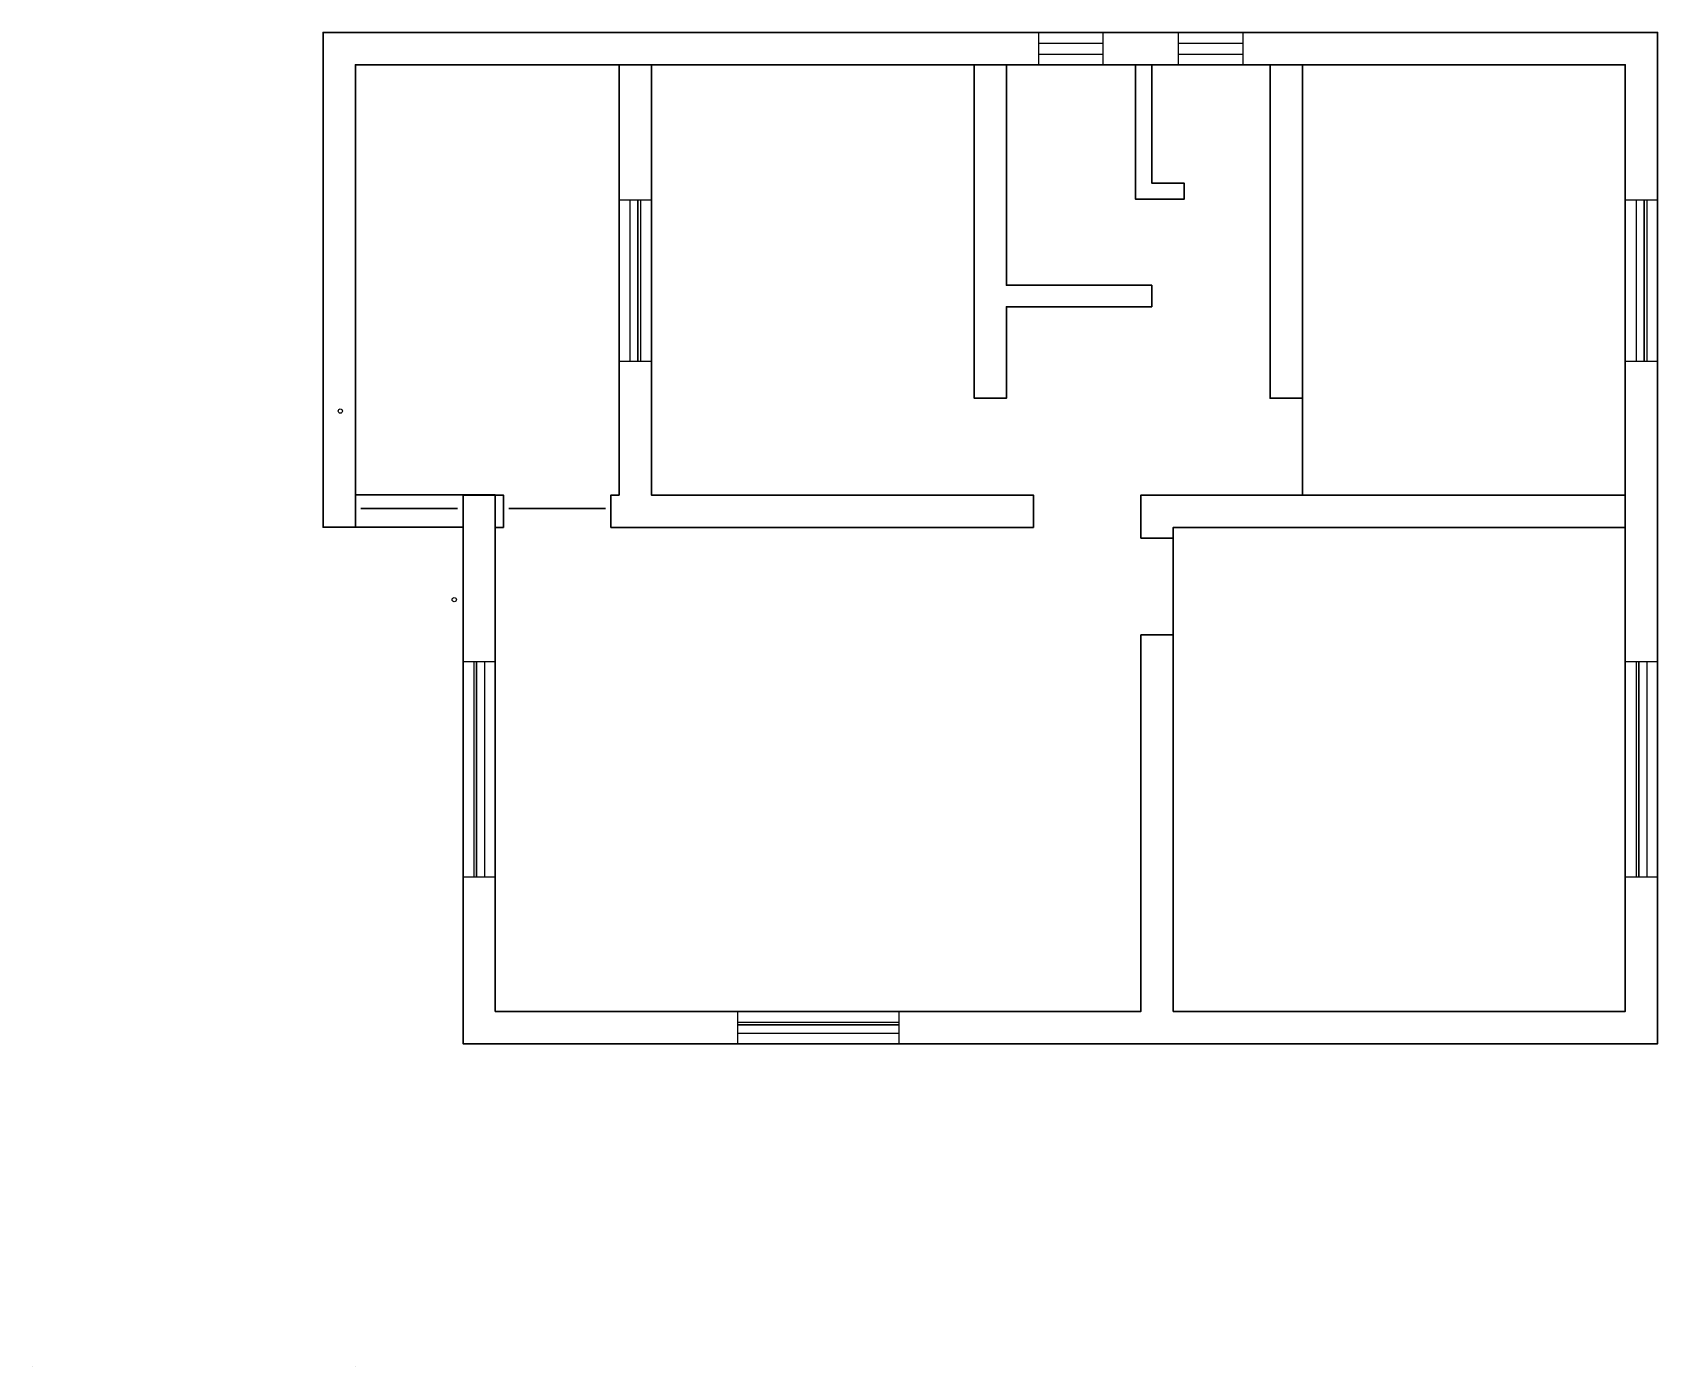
# Model space of a CAD drawing. Header units: millimetres. Extents: x -914.1 to -899, y -653.1 to -640.7.
import ezdxf

# ---------------------------------------------------------------- set-up
doc = ezdxf.new("R2010")
doc.units = ezdxf.units.MM
doc.header["$LTSCALE"] = 0.2
doc.layers.add('slab', color=7, linetype='Continuous', lineweight=30)
doc.layers.add('wall', color=60, linetype='Continuous', lineweight=30)
doc.layers.add('steps', color=11, linetype='Continuous')
doc.layers.add('window', color=20, linetype='Continuous')

msp = doc.modelspace()

# ---------------------------------------------------------------- linework, layer by layer
at = {"layer": 'slab'}
for p, q in [((-914.11, -653.105, -0.6), (-914.11, -653.105, 0.9)), ((-911.11, -653.105, -0.6), (-911.11, -653.105, 0.9))]:
    msp.add_line(p, q, dxfattribs=at)
at = {"layer": 'slab', "ltscale": 0.2}
for points, elevation in [([(-899.01, -650.105), (-910.11, -650.105), (-910.11, -645.304), (-911.41, -645.304), (-911.41, -640.705), (-899.01, -640.705), (-899.01, -650.105)], 3), ([(-899.01, -650.105), (-910.11, -650.105), (-910.11, -645.304), (-911.41, -645.304), (-911.41, -640.705), (-899.01, -640.705), (-899.01, -650.105)], 6.3), ([(-909.81, -649.805), (-909.81, -645.004), (-911.11, -645.004), (-911.11, -641.005), (-899.31, -641.005), (-899.31, -649.805)], 3.3), ([(-909.81, -649.805), (-909.81, -645.004), (-911.11, -645.004), (-911.11, -641.005), (-899.31, -641.005), (-899.31, -649.805)], 6.6)]:
    msp.add_lwpolyline(points, dxfattribs=dict(at, elevation=elevation))
msp.add_lwpolyline([(-899.01, -650.105), (-910.11, -650.105), (-910.11, -645.304), (-911.41, -645.304), (-911.41, -640.705), (-899.01, -640.705), (-899.01, -650.105)], dxfattribs=at)
msp.add_lwpolyline([(-899.01, -650.105), (-910.11, -650.105), (-910.11, -645.304), (-911.41, -645.304), (-911.41, -640.705), (-899.01, -640.705), (-899.01, -650.105)], dxfattribs=at)
at = {"layer": 'steps', "ltscale": 0.2}
for centre in [(-911.25, -644.224, 0.5), (-910.191, -645.977, -0.3)]:
    msp.add_circle(centre, 0.02, dxfattribs=at)
at = {"layer": 'wall'}
for p, q in [((-903.41, -642.255, 2), (-903.41, -642.105, 2)), ((-903.41, -642.255, 5.3), (-903.41, -642.105, 5.3)), ((-902.61, -644.105, 2), (-902.31, -644.105, 2)), ((-902.61, -644.105, 5.3), (-902.31, -644.105, 5.3)), ((-908.735, -645.005, 2), (-908.735, -645.305, 2)), ((-908.735, -645.005, 5.3), (-908.735, -645.305, 5.3)), ((-903.81, -645.405, 2), (-903.51, -645.405, 2)), ((-903.81, -645.405, 5.3), (-903.51, -645.405, 5.3))]:
    msp.add_line(p, q, dxfattribs=at)
msp.add_lwpolyline([(-911.11, -641.004), (-911.11, -645.304), (-911.41, -645.304), (-911.41, -640.705), (-899.01, -640.705), (-899.01, -650.105), (-910.11, -650.105), (-910.11, -645.005), (-909.735, -645.005), (-909.735, -645.305), (-909.81, -645.305), (-909.81, -649.805), (-903.81, -649.805), (-903.81, -646.305), (-903.51, -646.305), (-903.51, -649.805), (-899.31, -649.805), (-899.31, -645.305), (-903.51, -645.305), (-903.51, -645.405), (-903.81, -645.405), (-903.81, -645.005), (-899.31, -645.005), (-899.31, -641.005), (-902.31, -641.005), (-902.31, -644.105), (-902.61, -644.105), (-902.61, -641.005), (-903.71, -641.005), (-903.71, -642.105), (-903.41, -642.105), (-903.41, -642.255), (-903.86, -642.255), (-903.86, -641.005), (-905.06, -641.005), (-905.06, -643.055), (-903.71, -643.055), (-903.71, -643.255), (-905.06, -643.255), (-905.06, -644.105), (-905.36, -644.105), (-905.36, -641.005), (-908.36, -641.005), (-908.36, -645.005), (-904.81, -645.005), (-904.81, -645.305), (-908.735, -645.305), (-908.735, -645.005), (-908.66, -645.005), (-908.66, -641.005), (-911.11, -641.005)], dxfattribs=at)
at = {"layer": 'wall', "elevation": 3.3}
msp.add_lwpolyline([(-911.11, -641.004), (-911.11, -645.304), (-911.41, -645.304), (-911.41, -640.705), (-899.01, -640.705), (-899.01, -650.105), (-910.11, -650.105), (-910.11, -645.005), (-909.735, -645.005), (-909.735, -645.305), (-909.81, -645.305), (-909.81, -649.805), (-903.81, -649.805), (-903.81, -646.305), (-903.51, -646.305), (-903.51, -649.805), (-899.31, -649.805), (-899.31, -645.305), (-903.51, -645.305), (-903.51, -645.405), (-903.81, -645.405), (-903.81, -645.005), (-899.31, -645.005), (-899.31, -641.005), (-902.31, -641.005), (-902.31, -644.105), (-902.61, -644.105), (-902.61, -641.005), (-903.71, -641.005), (-903.71, -642.105), (-903.41, -642.105), (-903.41, -642.255), (-903.86, -642.255), (-903.86, -641.005), (-905.06, -641.005), (-905.06, -643.055), (-903.71, -643.055), (-903.71, -643.255), (-905.06, -643.255), (-905.06, -644.105), (-905.36, -644.105), (-905.36, -641.005), (-908.36, -641.005), (-908.36, -645.005), (-904.81, -645.005), (-904.81, -645.305), (-908.735, -645.305), (-908.735, -645.005), (-908.66, -645.005), (-908.66, -641.005), (-911.11, -641.005)], dxfattribs=at)
at = {"layer": 'wall', "ltscale": 0.2, "extrusion": (1, -6.12323e-17, 0)}
for points, elevation in [([(-643.763, 1), (-642.263, 1), (-642.263, 2), (-643.763, 2)], -908.66), ([(-643.763, 4.3), (-642.263, 4.3), (-642.263, 5.3), (-643.763, 5.3)], -908.66), ([(-643.763, 2), (-642.263, 2), (-642.263, 2.1), (-643.763, 2.1)], -899.01), ([(-643.763, 5.3), (-642.263, 5.3), (-642.263, 5.4), (-643.763, 5.4)], -899.01)]:
    msp.add_lwpolyline(points, close=True, dxfattribs=dict(at, elevation=elevation))
at = {"layer": 'wall', "ltscale": 0.2, "extrusion": (1, -1.20943e-14, 0)}
for points, elevation in [([(-648.555, 1), (-646.555, 1), (-646.555, 2), (-648.555, 2)], -910.11), ([(-648.555, 2), (-646.555, 2), (-646.555, 2.1), (-648.555, 2.1)], -910.11), ([(-648.555, 4.3), (-646.555, 4.3), (-646.555, 5.3), (-648.555, 5.3)], -910.11), ([(-648.555, 5.3), (-646.555, 5.3), (-646.555, 5.4), (-648.555, 5.4)], -910.11), ([(-648.555, 1), (-646.555, 1), (-646.555, 2), (-648.555, 2)], -899.01), ([(-648.555, 2), (-646.555, 2), (-646.555, 2.1), (-648.555, 2.1)], -899.01), ([(-648.555, 4.3), (-646.555, 4.3), (-646.555, 5.3), (-648.555, 5.3)], -899.01), ([(-648.555, 5.3), (-646.555, 5.3), (-646.555, 5.4), (-648.555, 5.4)], -899.01)]:
    msp.add_lwpolyline(points, close=True, dxfattribs=dict(at, elevation=elevation))
at = {"layer": 'wall', "ltscale": 0.2, "extrusion": (0, -1, 0), "elevation": 650.105}
for points in [[(-907.56, 1), (-906.06, 1), (-906.06, 2), (-907.56, 2)], [(-907.56, 2), (-906.06, 2), (-906.06, 2.1), (-907.56, 2.1)], [(-907.56, 4.3), (-906.06, 4.3), (-906.06, 5.3), (-907.56, 5.3)], [(-907.56, 5.3), (-906.06, 5.3), (-906.06, 5.4), (-907.56, 5.4)]]:
    msp.add_lwpolyline(points, close=True, dxfattribs=at)
at = {"layer": 'window'}
for p, q in [((-904.76, -641.005), (-904.76, -640.705)), ((-904.76, -641.005, 3.3), (-904.76, -640.705, 3.3)), ((-904.76, -640.805), (-904.16, -640.805)), ((-904.76, -640.805, 3.3), (-904.16, -640.805, 3.3)), ((-904.16, -641.005), (-904.16, -640.705)), ((-904.16, -641.005, 3.3), (-904.16, -640.705, 3.3)), ((-903.46, -641.005), (-903.46, -640.705)), ((-903.46, -641.005, 3.3), (-903.46, -640.705, 3.3)), ((-903.46, -640.805), (-902.86, -640.805)), ((-903.46, -640.805, 3.3), (-902.86, -640.805, 3.3)), ((-902.86, -641.005), (-902.86, -640.705)), ((-902.86, -641.005, 3.3), (-902.86, -640.705, 3.3)), ((-904.76, -640.905), (-904.16, -640.905)), ((-904.76, -640.905, 3.3), (-904.16, -640.905, 3.3)), ((-903.46, -640.905), (-902.86, -640.905)), ((-903.46, -640.905, 3.3), (-902.86, -640.905, 3.3)), ((-908.36, -642.263), (-908.66, -642.263)), ((-908.36, -642.263, 3.3), (-908.66, -642.263, 3.3)), ((-908.56, -642.263), (-908.56, -643.763)), ((-908.56, -642.263, 3.3), (-908.56, -643.763, 3.3)), ((-908.46, -642.263), (-908.46, -643.763)), ((-908.46, -642.263, 3.3), (-908.46, -643.763, 3.3)), ((-899.01, -642.263), (-899.31, -642.263)), ((-899.01, -642.263, 3.3), (-899.31, -642.263, 3.3)), ((-899.21, -642.263), (-899.21, -643.763)), ((-899.21, -642.263, 3.3), (-899.21, -643.763, 3.3)), ((-899.11, -642.263), (-899.11, -643.763)), ((-899.11, -642.263, 3.3), (-899.11, -643.763, 3.3)), ((-908.36, -643.763), (-908.66, -643.763)), ((-908.36, -643.763, 3.3), (-908.66, -643.763, 3.3)), ((-899.01, -643.763), (-899.31, -643.763)), ((-899.01, -643.763, 3.3), (-899.31, -643.763, 3.3)), ((-909.81, -646.555), (-910.11, -646.555)), ((-909.81, -646.555, 3.3), (-910.11, -646.555, 3.3)), ((-910.01, -646.555), (-910.01, -648.555)), ((-910.01, -646.555, 3.3), (-910.01, -648.555, 3.3)), ((-909.91, -646.555), (-909.91, -648.555)), ((-909.91, -646.555, 3.3), (-909.91, -648.555, 3.3)), ((-899.01, -646.555), (-899.31, -646.555)), ((-899.01, -646.555, 3.3), (-899.31, -646.555, 3.3)), ((-899.21, -646.555), (-899.21, -648.555)), ((-899.21, -646.555, 3.3), (-899.21, -648.555, 3.3)), ((-899.11, -646.555), (-899.11, -648.555)), ((-899.11, -646.555, 3.3), (-899.11, -648.555, 3.3)), ((-909.81, -648.555), (-910.11, -648.555)), ((-909.81, -648.555, 3.3), (-910.11, -648.555, 3.3)), ((-899.01, -648.555), (-899.31, -648.555)), ((-899.01, -648.555, 3.3), (-899.31, -648.555, 3.3)), ((-907.56, -649.805), (-907.56, -650.105)), ((-907.56, -649.805, 3.3), (-907.56, -650.105, 3.3)), ((-906.06, -649.805), (-906.06, -650.105)), ((-906.06, -649.805, 3.3), (-906.06, -650.105, 3.3)), ((-907.56, -649.905), (-906.06, -649.905)), ((-907.56, -649.905, 3.3), (-906.06, -649.905, 3.3)), ((-907.56, -650.005), (-906.06, -650.005)), ((-907.56, -650.005, 3.3), (-906.06, -650.005, 3.3))]:
    msp.add_line(p, q, dxfattribs=at)
at = {"layer": 'window', "ltscale": 0.2, "extrusion": (1, 0, 0)}
for p, q in [((-908.485, -642.963, 1.95), (-908.485, -642.963, 1.05)), ((-908.485, -642.963, 5.25), (-908.485, -642.963, 4.35)), ((-908.485, -643.063, 1.95), (-908.485, -643.063, 1.05)), ((-908.485, -643.063, 5.25), (-908.485, -643.063, 4.35)), ((-899.135, -642.963, 1.95), (-899.135, -642.963, 1.05)), ((-899.135, -642.963, 5.25), (-899.135, -642.963, 4.35)), ((-899.135, -643.063, 1.95), (-899.135, -643.063, 1.05)), ((-899.135, -643.063, 5.25), (-899.135, -643.063, 4.35))]:
    msp.add_line(p, q, dxfattribs=at)
at = {"layer": 'window', "ltscale": 0.2, "extrusion": (-1, -6.12323e-17, 3.7494e-33)}
for p, q in [((-909.985, -647.53, 1.05), (-909.985, -647.53, 1.95)), ((-909.985, -647.53, 4.35), (-909.985, -647.53, 5.25)), ((-909.985, -647.58, 1.05), (-909.985, -647.58, 1.95)), ((-909.985, -647.58, 4.35), (-909.985, -647.58, 5.25)), ((-899.185, -647.53, 1.05), (-899.185, -647.53, 1.95)), ((-899.185, -647.53, 4.35), (-899.185, -647.53, 5.25)), ((-899.185, -647.58, 1.05), (-899.185, -647.58, 1.95)), ((-899.185, -647.58, 4.35), (-899.185, -647.58, 5.25))]:
    msp.add_line(p, q, dxfattribs=at)
at = {"layer": 'window', "ltscale": 0.2, "extrusion": (6.12323e-17, 1, 0)}
for p, q in [((-906.86, -649.93, 1.95), (-906.86, -649.93, 1.05)), ((-906.86, -649.93, 5.25), (-906.86, -649.93, 4.35)), ((-906.76, -649.93, 1.95), (-906.76, -649.93, 1.05)), ((-906.76, -649.93, 5.25), (-906.76, -649.93, 4.35))]:
    msp.add_line(p, q, dxfattribs=at)
at = {"layer": 'window', "ltscale": 0.2, "extrusion": (1, 0, 0)}
for points, elevation in [([(-643.763, 2), (-642.263, 2), (-642.263, 1), (-643.763, 1)], -908.485), ([(-643.763, 5.3), (-642.263, 5.3), (-642.263, 4.3), (-643.763, 4.3)], -908.485), ([(-643.763, 2), (-642.263, 2), (-642.263, 1), (-643.763, 1)], -899.135), ([(-643.763, 5.3), (-642.263, 5.3), (-642.263, 4.3), (-643.763, 4.3)], -899.135), ([(-644.105, 2), (-645.005, 2), (-645.005, 0), (-644.105, 0)], -902.31), ([(-644.105, 5.3), (-645.005, 5.3), (-645.005, 3.3), (-644.105, 3.3)], -902.31), ([(-644.205, 1.1), (-644.205, 1.9), (-644.905, 1.9), (-644.905, 1.1)], -902.31), ([(-644.905, 0.9), (-644.905, 0.1), (-644.205, 0.1), (-644.205, 0.9)], -902.31), ([(-644.205, 4.4), (-644.205, 5.2), (-644.905, 5.2), (-644.905, 4.4)], -902.31), ([(-644.905, 4.2), (-644.905, 3.4), (-644.205, 3.4), (-644.205, 4.2)], -902.31), ([(-645.405, 2), (-646.305, 2), (-646.305, 0), (-645.405, 0)], -903.51), ([(-645.405, 5.3), (-646.305, 5.3), (-646.305, 3.3), (-645.405, 3.3)], -903.51), ([(-645.505, 1.1), (-645.505, 1.9), (-646.205, 1.9), (-646.205, 1.1)], -903.51), ([(-646.205, 0.9), (-646.205, 0.1), (-645.505, 0.1), (-645.505, 0.9)], -903.51), ([(-645.505, 4.4), (-645.505, 5.2), (-646.205, 5.2), (-646.205, 4.4)], -903.51), ([(-646.205, 4.2), (-646.205, 3.4), (-645.505, 3.4), (-645.505, 4.2)], -903.51)]:
    msp.add_lwpolyline(points, close=True, dxfattribs=dict(at, elevation=elevation))
for points, elevation in [([(-642.963, 1.95), (-642.313, 1.95), (-642.313, 1.05), (-642.963, 1.05)], -908.485), ([(-642.963, 5.25), (-642.313, 5.25), (-642.313, 4.35), (-642.963, 4.35)], -908.485), ([(-642.963, 1.95), (-642.313, 1.95), (-642.313, 1.05), (-642.963, 1.05)], -899.135), ([(-642.963, 5.25), (-642.313, 5.25), (-642.313, 4.35), (-642.963, 4.35)], -899.135), ([(-643.063, 1.05), (-643.713, 1.05), (-643.713, 1.95), (-643.063, 1.95)], -908.485), ([(-643.063, 4.35), (-643.713, 4.35), (-643.713, 5.25), (-643.063, 5.25)], -908.485), ([(-643.063, 1.05), (-643.713, 1.05), (-643.713, 1.95), (-643.063, 1.95)], -899.135), ([(-643.063, 4.35), (-643.713, 4.35), (-643.713, 5.25), (-643.063, 5.25)], -899.135)]:
    msp.add_lwpolyline(points, dxfattribs=dict(at, elevation=elevation))
at = {"layer": 'window', "ltscale": 0.2, "extrusion": (6.12323e-17, 1, 0)}
for points, elevation in [([(911.06, 2), (910.16, 2), (910.16, 0), (911.06, 0)], -645.129), ([(910.96, 1.1), (910.96, 1.9), (910.26, 1.9), (910.26, 1.1)], -645.129), ([(910.26, 0.9), (910.26, 0.1), (910.96, 0.1), (910.96, 0.9)], -645.129), ([(909.685, 2), (908.785, 2), (908.785, 0), (909.685, 0)], -645.13), ([(909.685, 5.3), (908.785, 5.3), (908.785, 3.3), (909.685, 3.3)], -645.13), ([(909.585, 1.1), (909.585, 1.9), (908.885, 1.9), (908.885, 1.1)], -645.13), ([(908.885, 0.9), (908.885, 0.1), (909.585, 0.1), (909.585, 0.9)], -645.13), ([(909.585, 4.4), (909.585, 5.2), (908.885, 5.2), (908.885, 4.4)], -645.13), ([(908.885, 4.2), (908.885, 3.4), (909.585, 3.4), (909.585, 4.2)], -645.13), ([(906.06, 2), (907.56, 2), (907.56, 1), (906.06, 1)], -649.93), ([(906.06, 5.3), (907.56, 5.3), (907.56, 4.3), (906.06, 4.3)], -649.93)]:
    msp.add_lwpolyline(points, close=True, dxfattribs=dict(at, elevation=elevation))
at = {"layer": 'window', "ltscale": 0.2, "extrusion": (-1, -6.12323e-17, 3.7494e-33)}
for points, elevation in [([(646.555, 1), (648.555, 1), (648.555, 2), (646.555, 2)], 909.985), ([(646.555, 4.3), (648.555, 4.3), (648.555, 5.3), (646.555, 5.3)], 909.985), ([(646.555, 1), (648.555, 1), (648.555, 2), (646.555, 2)], 899.185), ([(646.555, 4.3), (648.555, 4.3), (648.555, 5.3), (646.555, 5.3)], 899.185)]:
    msp.add_lwpolyline(points, close=True, dxfattribs=dict(at, elevation=elevation))
for points, elevation in [([(647.53, 1.95), (646.605, 1.95), (646.605, 1.05), (647.53, 1.05)], 909.985), ([(647.53, 5.25), (646.605, 5.25), (646.605, 4.35), (647.53, 4.35)], 909.985), ([(647.53, 1.95), (646.605, 1.95), (646.605, 1.05), (647.53, 1.05)], 899.185), ([(647.53, 5.25), (646.605, 5.25), (646.605, 4.35), (647.53, 4.35)], 899.185), ([(647.58, 1.05), (648.505, 1.05), (648.505, 1.95), (647.58, 1.95)], 909.985), ([(647.58, 4.35), (648.505, 4.35), (648.505, 5.25), (647.58, 5.25)], 909.985), ([(647.58, 1.05), (648.505, 1.05), (648.505, 1.95), (647.58, 1.95)], 899.185), ([(647.58, 4.35), (648.505, 4.35), (648.505, 5.25), (647.58, 5.25)], 899.185)]:
    msp.add_lwpolyline(points, dxfattribs=dict(at, elevation=elevation))
at = {"layer": 'window', "ltscale": 0.2, "extrusion": (6.12323e-17, 1, 0), "elevation": -649.93}
for points in [[(906.86, 1.95), (907.51, 1.95), (907.51, 1.05), (906.86, 1.05)], [(906.86, 5.25), (907.51, 5.25), (907.51, 4.35), (906.86, 4.35)], [(906.76, 1.05), (906.11, 1.05), (906.11, 1.95), (906.76, 1.95)], [(906.76, 4.35), (906.11, 4.35), (906.11, 5.25), (906.76, 5.25)]]:
    msp.add_lwpolyline(points, dxfattribs=at)

doc.saveas('drawing.dxf')
